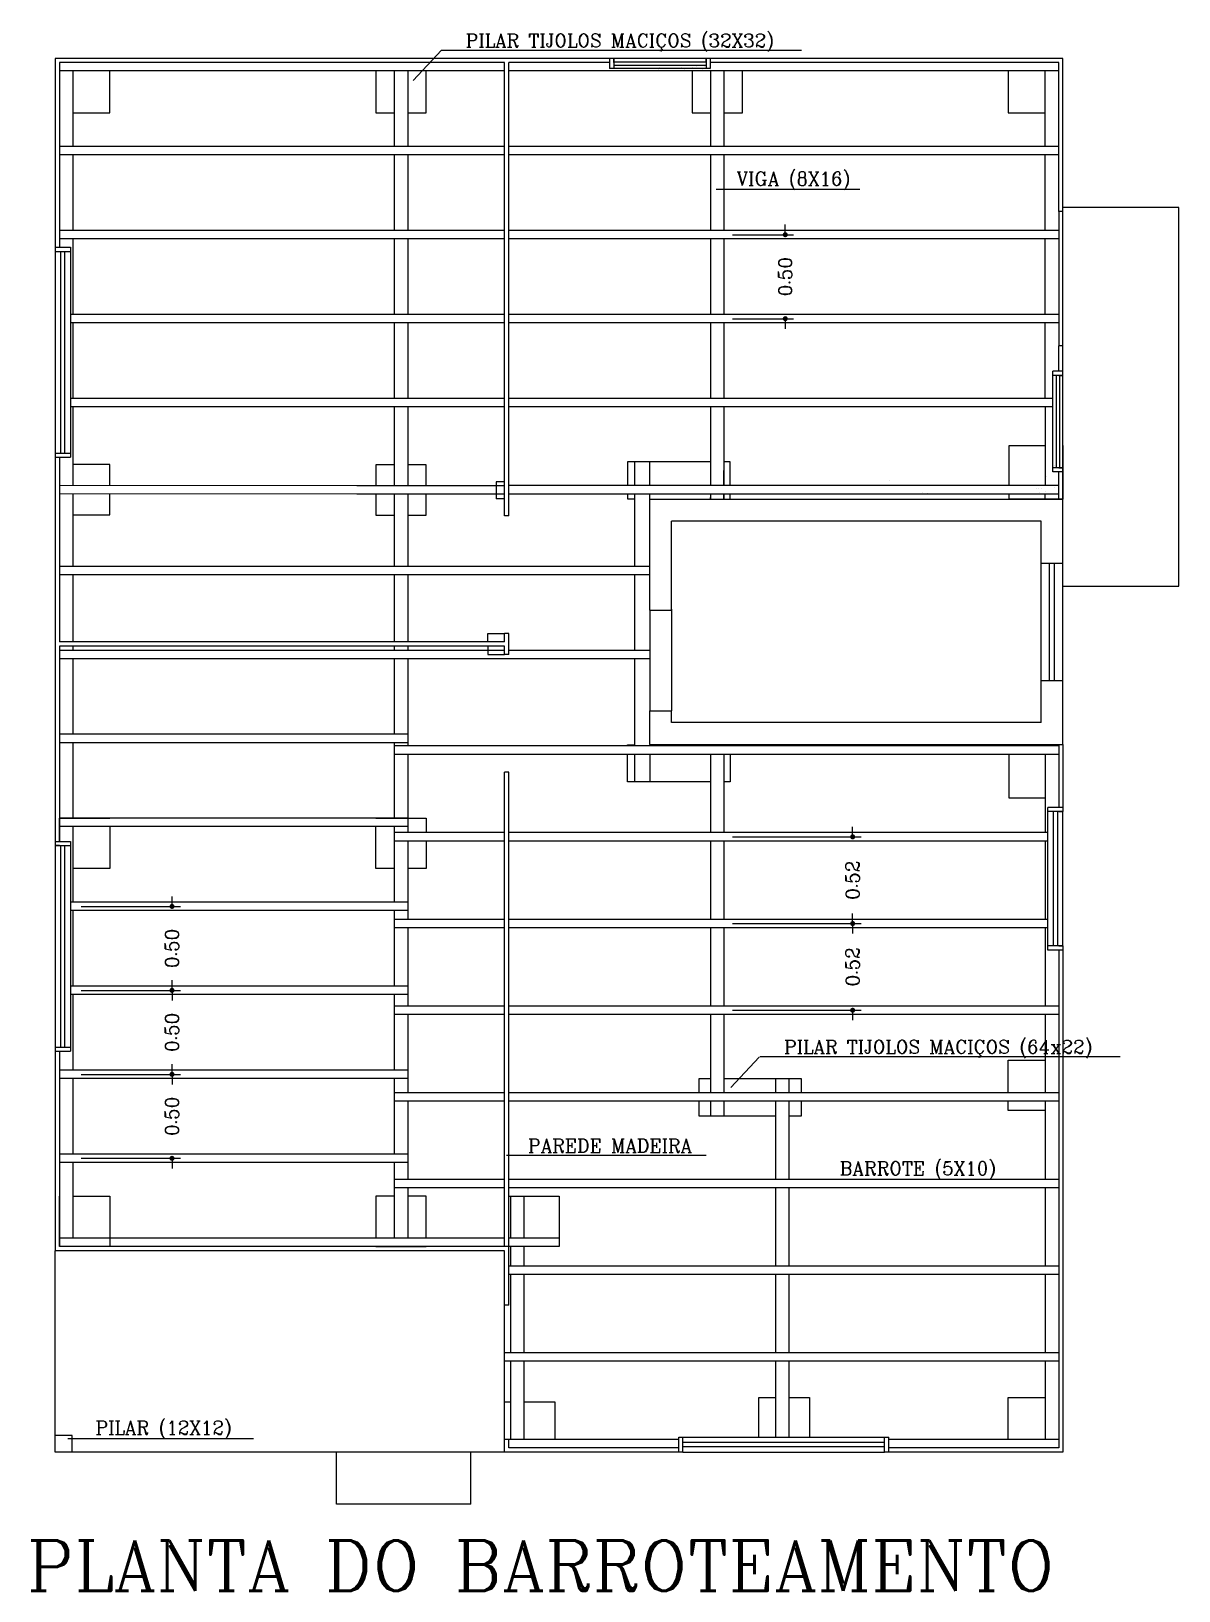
# Model space of a CAD drawing. Extents: x -7 to 295, y -11 to 39.
# Drawn here: x 146.72 to 153.55, y 2.53 to 11.82 of the extents above; entities that cross this region are included whole.
import ezdxf
from ezdxf.enums import TextEntityAlignment as Align

# ---------------------------------------------------------------- set-up
doc = ezdxf.new("R2010")
doc.units = 0
doc.header["$LTSCALE"] = 20
doc.layers.get('0').update_dxf_attribs({"linetype": 'CONTINUOUS'})
doc.layers.get('DEFPOINTS').update_dxf_attribs({"linetype": 'CONTINUOUS'})
for name, color, linetype in [('CONCRETO', 5, 'CONTINUOUS'), ('DIM', 244, 'CONTINUOUS'), ('EQUIPAMENTOS', 1, 'CONTINUOUS'), ('JANELA', 5, 'CONTINUOUS'), ('MADEIRAME', 244, 'CONTINUOUS'), ('PAREDALV', 7, 'CONTINUOUS'), ('PAREDE', 250, 'CONTINUOUS'), ('PEN33', 7, 'CONTINUOUS'), ('PILJOLO', 1, 'CONTINUOUS'), ('PISO', 30, 'CONTINUOUS'), ('TEXTO', 244, 'CONTINUOUS'), ('VISTAL', 30, 'CONTINUOUS'), ('VISTAP', 244, 'CONTINUOUS')]:
    doc.layers.add(name, color=color, linetype=linetype)
doc.styles.add('ROMANC', font='romanc.shx', dxfattribs={"height": 0.08})
doc.dimstyles.get("Standard").update_dxf_attribs({"dimtxt": 0.08, "dimasz": 0.03, "dimexe": 0.05, "dimexo": 0.05, "dimgap": 0.09, "dimtad": 0, "dimzin": 0, "dimtxsty": 'STANDARD', "dimblk1": 'DOT', "dimblk2": 'DOT', "dimsah": 1, "dimcen": 0.09, "dimclrd": 30, "dimclre": 30, "dimclrt": 244, "dimazin": 3, "dimtfac": 1, "dimtdec": 4, "dimtofl": 0, "dimtmove": 0, "dimatfit": 3, "dimtolj": 1, "dimtzin": 0})

# ---------------------------------------------------------------- blocks, each defined once
blk = doc.blocks.new('_DOT')
at = {"color": 0, "linetype": 'BYBLOCK'}
blk.add_line((-0.5, 0), (-1, 0), dxfattribs=at)
at = {"color": 0, "linetype": 'BYBLOCK', "const_width": 0.5}
blk.add_lwpolyline([(-0.25, 0, 1), (0.25, 0, 1)], format="xyb", close=True, dxfattribs=at)
blk = doc.blocks.new('*D265')
at = {"color": 30, "linetype": 'BYBLOCK'}
for p, q in [((136.9477, 6.2857), (136.9477, 6.3157)), ((136.4075, 6.2557), (136.9977, 6.2557)), ((136.4075, 5.7557), (136.9977, 5.7557)), ((136.9477, 5.7257), (136.9477, 5.6957))]:
    blk.add_line(p, q, dxfattribs=at)
at = {"layer": 'DEFPOINTS', "color": 0, "linetype": 'BYBLOCK'}
for p in [(136.3575, 6.2557), (136.3575, 5.7557), (136.9477, 5.7557)]:
    blk.add_point(p, dxfattribs=at)
at = {"color": 30, "linetype": 'BYBLOCK', "xscale": 0.03, "yscale": 0.03, "zscale": 0.03}
for p, rotation in [((136.9477, 6.2557), 270), ((136.9477, 5.7557), 90)]:
    blk.add_blockref('_DOT', p, dxfattribs=dict(at, rotation=rotation))
at = {"color": 244, "linetype": 'BYBLOCK', "insert": (136.9477, 6.0057), "char_height": 0.08, "attachment_point": 5, "rotation": 90, "style": 'ROMANC'}
blk.add_mtext('\\A1;0.50', dxfattribs=at)
blk = doc.blocks.new('*D266')
at = {"color": 30, "linetype": 'BYBLOCK'}
for p, q in [((136.9477, 5.7857), (136.9477, 5.8157)), ((136.4075, 5.7557), (136.9977, 5.7557)), ((136.4075, 5.2557), (136.9977, 5.2557)), ((136.9477, 5.2257), (136.9477, 5.1957))]:
    blk.add_line(p, q, dxfattribs=at)
at = {"layer": 'DEFPOINTS', "color": 0, "linetype": 'BYBLOCK'}
for p in [(136.3575, 5.7557), (136.3575, 5.2557), (136.9477, 5.2557)]:
    blk.add_point(p, dxfattribs=at)
at = {"color": 30, "linetype": 'BYBLOCK', "xscale": 0.03, "yscale": 0.03, "zscale": 0.03}
for p, rotation in [((136.9477, 5.7557), 270), ((136.9477, 5.2557), 90)]:
    blk.add_blockref('_DOT', p, dxfattribs=dict(at, rotation=rotation))
at = {"color": 244, "linetype": 'BYBLOCK', "insert": (136.9477, 5.5057), "char_height": 0.08, "attachment_point": 5, "rotation": 90, "style": 'ROMANC'}
blk.add_mtext('\\A1;0.50', dxfattribs=at)
blk = doc.blocks.new('*D267')
at = {"color": 30, "linetype": 'BYBLOCK'}
for p, q in [((136.9477, 6.7857), (136.9477, 6.8157)), ((136.4075, 6.7557), (136.9977, 6.7557)), ((136.4075, 6.2557), (136.9977, 6.2557)), ((136.9477, 6.2257), (136.9477, 6.1957))]:
    blk.add_line(p, q, dxfattribs=at)
at = {"layer": 'DEFPOINTS', "color": 0, "linetype": 'BYBLOCK'}
for p in [(136.3575, 6.7557), (136.3575, 6.2557), (136.9477, 6.2557)]:
    blk.add_point(p, dxfattribs=at)
at = {"color": 30, "linetype": 'BYBLOCK', "xscale": 0.03, "yscale": 0.03, "zscale": 0.03}
for p, rotation in [((136.9477, 6.7557), 270), ((136.9477, 6.2557), 90)]:
    blk.add_blockref('_DOT', p, dxfattribs=dict(at, rotation=rotation))
at = {"color": 244, "linetype": 'BYBLOCK', "insert": (136.9477, 6.5057), "char_height": 0.08, "attachment_point": 5, "rotation": 90, "style": 'ROMANC'}
blk.add_mtext('\\A1;0.50', dxfattribs=at)
blk = doc.blocks.new('*D268')
at = {"color": 30, "linetype": 'BYBLOCK'}
for p, q in [((140.2842, 7.17), (141.0506, 7.17)), ((141.0006, 7.2), (141.0006, 7.23)), ((140.2842, 6.6538), (141.0506, 6.6538)), ((141.0006, 6.6238), (141.0006, 6.5938))]:
    blk.add_line(p, q, dxfattribs=at)
at = {"layer": 'DEFPOINTS', "color": 0, "linetype": 'BYBLOCK'}
for p in [(140.2342, 7.17), (140.2342, 6.6538), (141.0006, 6.6538)]:
    blk.add_point(p, dxfattribs=at)
at = {"color": 30, "linetype": 'BYBLOCK', "xscale": 0.03, "yscale": 0.03, "zscale": 0.03}
for p, rotation in [((141.0006, 7.17), 270), ((141.0006, 6.6538), 90)]:
    blk.add_blockref('_DOT', p, dxfattribs=dict(at, rotation=rotation))
at = {"color": 244, "linetype": 'BYBLOCK', "insert": (141.0006, 6.9119), "char_height": 0.08, "attachment_point": 5, "rotation": 90, "style": 'ROMANC'}
blk.add_mtext('\\A1;0.52', dxfattribs=at)
blk = doc.blocks.new('*D269')
at = {"color": 30, "linetype": 'BYBLOCK'}
for p, q in [((141.0006, 6.6838), (141.0006, 6.7138)), ((140.2842, 6.6538), (141.0506, 6.6538)), ((140.2842, 6.1376), (141.0506, 6.1376)), ((141.0006, 6.1076), (141.0006, 6.0776))]:
    blk.add_line(p, q, dxfattribs=at)
at = {"layer": 'DEFPOINTS', "color": 0, "linetype": 'BYBLOCK'}
for p in [(140.2342, 6.6538), (140.2342, 6.1376), (141.0006, 6.1376)]:
    blk.add_point(p, dxfattribs=at)
at = {"color": 30, "linetype": 'BYBLOCK', "xscale": 0.03, "yscale": 0.03, "zscale": 0.03}
for p, rotation in [((141.0006, 6.6538), 270), ((141.0006, 6.1376), 90)]:
    blk.add_blockref('_DOT', p, dxfattribs=dict(at, rotation=rotation))
at = {"color": 244, "linetype": 'BYBLOCK', "insert": (141.0006, 6.3957), "char_height": 0.08, "attachment_point": 5, "rotation": 90, "style": 'ROMANC'}
blk.add_mtext('\\A1;0.52', dxfattribs=at)
blk = doc.blocks.new('*D270')
at = {"color": 30, "linetype": 'BYBLOCK'}
for p, q in [((140.5992, 10.7857), (140.5992, 10.8157)), ((140.2842, 10.7557), (140.6492, 10.7557)), ((140.2842, 10.2557), (140.6492, 10.2557)), ((140.5992, 10.2257), (140.5992, 10.1957))]:
    blk.add_line(p, q, dxfattribs=at)
at = {"layer": 'DEFPOINTS', "color": 0, "linetype": 'BYBLOCK'}
for p in [(140.2342, 10.7557), (140.2342, 10.2557), (140.5992, 10.2557)]:
    blk.add_point(p, dxfattribs=at)
at = {"color": 30, "linetype": 'BYBLOCK', "xscale": 0.03, "yscale": 0.03, "zscale": 0.03}
for p, rotation in [((140.5992, 10.7557), 270), ((140.5992, 10.2557), 90)]:
    blk.add_blockref('_DOT', p, dxfattribs=dict(at, rotation=rotation))
at = {"color": 244, "linetype": 'BYBLOCK', "insert": (140.5992, 10.5057), "char_height": 0.08, "attachment_point": 5, "rotation": 90, "style": 'ROMANC'}
blk.add_mtext('\\A1;0.50', dxfattribs=at)

msp = doc.modelspace()

# ---------------------------------------------------------------- linework, layer by layer
at = {"layer": 'CONCRETO', "color": 1, "linetype": 'CONTINUOUS'}
for p, q in [((152.5418, 9.1088), (152.5418, 9.3482)), ((152.5418, 9.3482), (152.7568, 9.3482)), ((152.8618, 9.3482), (152.8618, 9.0282)), ((150.4018, 9.1088), (150.4018, 9.2508)), ((150.4018, 9.0282), (150.4018, 9.0588)), ((150.4018, 9.0282), (150.4018, 9.0378)), ((152.5418, 9.0282), (152.5418, 9.0588)), ((152.8618, 9.0282), (152.5418, 9.0282)), ((150.4018, 7.5682), (150.4018, 7.5587)), ((152.5418, 7.5587), (152.5418, 7.5682)), ((152.5418, 7.5682), (152.8618, 7.5682)), ((152.8618, 7.5682), (152.8618, 7.2482)), ((150.4018, 7.5087), (150.4018, 7.3457)), ((152.5418, 7.2482), (152.5418, 7.5087)), ((152.7568, 7.2482), (152.5418, 7.2482))]:
    msp.add_line(p, q, dxfattribs=at)
for points in [[(150.7635, 9.2508), (150.2698, 9.2508), (150.2698, 9.1088)], [(150.8798, 9.2508), (150.8435, 9.2508)], [(150.8798, 9.1088), (150.8798, 9.2508)], [(150.2698, 9.0588), (150.2698, 9.0378)], [(150.2698, 9.0378), (150.2698, 9.0308), (150.3118, 9.0308)], [(150.8798, 9.0282), (150.8798, 9.0588)], [(150.8798, 9.0282), (150.8798, 9.0378)], [(150.2698, 7.5587), (150.2698, 7.5657), (150.3118, 7.5657)], [(150.8798, 7.5682), (150.8798, 7.5587)], [(150.7635, 7.3457), (150.2698, 7.3457), (150.2698, 7.5087)], [(150.8798, 7.5087), (150.8798, 7.3457)], [(150.8798, 7.3457), (150.8435, 7.3457)]]:
    msp.add_lwpolyline(points, dxfattribs=at)
at = {"layer": 'DIM', "color": 1, "linetype": 'CONTINUOUS'}
for points in [[(150.7635, 5.5763), (150.6942, 5.5763), (150.6942, 5.4939)], [(151.3045, 5.4939), (151.3045, 5.5763), (150.8435, 5.5763)], [(150.6942, 5.4439), (150.6942, 5.3563)], [(151.2305, 5.3563), (151.3045, 5.3563), (151.3045, 5.4439)], [(150.6942, 5.3563), (151.1505, 5.3563)]]:
    msp.add_lwpolyline(points, dxfattribs=at)
at = {"layer": 'EQUIPAMENTOS', "linetype": 'CONTINUOUS'}
msp.add_line((152.8368, 10.7407), (152.8368, 9.9407), dxfattribs=at)
at = {"layer": 'JANELA', "color": 1}
for p, q in [((150.1868, 11.6332), (150.7368, 11.6332)), ((150.1868, 11.6132), (150.7368, 11.6132)), ((146.8943, 9.3032), (146.8943, 10.5032)), ((146.9193, 9.3032), (146.9193, 10.5032)), ((152.8218, 9.7657), (152.8218, 9.2157)), ((152.8418, 9.7657), (152.8418, 9.2157)), ((152.7818, 7.9482), (152.7818, 8.6482)), ((152.8118, 7.9482), (152.8118, 8.6482)), ((152.8043, 7.1682), (152.8043, 6.3682)), ((152.8293, 7.1682), (152.8293, 6.3682)), ((146.8943, 5.7657), (146.8943, 6.9657)), ((146.9193, 5.7657), (146.9193, 6.9657)), ((151.7993, 3.4107), (150.5993, 3.4107)), ((151.7993, 3.3857), (150.5993, 3.3857))]:
    msp.add_line(p, q, dxfattribs=at)
at = {"layer": 'JANELA', "color": 244}
for p, q in [((152.7318, 7.9482), (152.7318, 8.6482)), ((152.8618, 7.9482), (152.8618, 8.6482))]:
    msp.add_line(p, q, dxfattribs=at)
at = {"layer": 'MADEIRAME', "color": 30, "linetype": 'CONTINUOUS'}
for p, q in [((149.1615, 11.7021), (151.306, 11.7021)), ((150.7968, 10.8749), (151.6525, 10.8749)), ((151.0577, 5.7094), (153.2023, 5.7094)), ((149.5486, 5.1217), (150.7379, 5.1217)), ((146.9375, 3.434), (148.0421, 3.434))]:
    msp.add_line(p, q, dxfattribs=at)
at = {"layer": 'PAREDALV'}
for p, q in [((150.4018, 9.0282), (152.8618, 9.0282)), ((150.4018, 8.3682), (150.4018, 9.0282)), ((152.8618, 8.6482), (152.8618, 9.0282)), ((150.5318, 8.3682), (150.5318, 8.8982)), ((152.7318, 8.6482), (152.7318, 8.8982)), ((152.7318, 8.6482), (152.8618, 8.6482)), ((150.4018, 8.3682), (150.5318, 8.3682)), ((152.7318, 7.6982), (152.7318, 7.9482)), ((152.7318, 7.9482), (152.8618, 7.9482)), ((152.8618, 7.5682), (152.8618, 7.9482)), ((150.4018, 7.5682), (150.4018, 7.7682)), ((150.4018, 7.7682), (150.5318, 7.7682)), ((150.5318, 7.6982), (150.5318, 7.7682)), ((150.4018, 7.5682), (152.8618, 7.5682))]:
    msp.add_line(p, q, dxfattribs=at)
at = {"layer": 'PAREDE'}
for p, q in [((146.8618, 11.6532), (146.8618, 10.5032)), ((150.1868, 11.6532), (146.8618, 11.6532)), ((146.8868, 11.6282), (146.8868, 10.5282)), ((150.1618, 11.6282), (149.5618, 11.6282)), ((152.8618, 11.6532), (150.7368, 11.6532)), ((152.8368, 11.6282), (150.7618, 11.6282)), ((152.8368, 10.7407), (152.8368, 11.6282)), ((152.8618, 10.7407), (152.8618, 11.6532)), ((150.1868, 11.5932), (150.1618, 11.5932)), ((150.7618, 11.5932), (150.7368, 11.5932)), ((152.8618, 10.7407), (152.8368, 10.7407)), ((146.9518, 10.5282), (146.9518, 10.5032)), ((152.8368, 9.7907), (152.8368, 9.9407)), ((152.8618, 9.9407), (152.8368, 9.9407)), ((152.8618, 9.7657), (152.8618, 9.9407)), ((152.8018, 9.7657), (152.8018, 9.7907)), ((152.8618, 9.7907), (152.8368, 9.7907)), ((146.8618, 9.3032), (146.8618, 6.9907)), ((146.9518, 9.3032), (146.9518, 9.2782)), ((146.8868, 9.2782), (146.8868, 8.1782)), ((152.8018, 9.1907), (152.8018, 9.2157)), ((152.8618, 9.0282), (152.8618, 9.2157)), ((149.4868, 9.1307), (149.4868, 9.0307)), ((152.8368, 9.0282), (152.8368, 9.1907)), ((152.8618, 9.1907), (152.8368, 9.1907)), ((149.5368, 8.1782), (146.8868, 8.1782)), ((149.4368, 8.2282), (149.5368, 8.2282)), ((146.8868, 8.1532), (146.8868, 6.9907)), ((149.5368, 8.1532), (146.8868, 8.1532)), ((149.4368, 8.1032), (149.5368, 8.1032)), ((152.8368, 7.5682), (152.8368, 7.1932)), ((152.8618, 7.5682), (152.8618, 7.1682)), ((152.7718, 7.1682), (152.7718, 7.1932)), ((146.8618, 6.9907), (146.8618, 4.5532)), ((146.8868, 6.9657), (146.8618, 6.9657)), ((146.9518, 6.9907), (146.9518, 6.9657)), ((152.7718, 6.3432), (152.7718, 6.3682)), ((152.8368, 6.3432), (152.8368, 3.3782)), ((152.8618, 6.3682), (152.8618, 3.3532)), ((146.9518, 5.7657), (146.9518, 5.7407)), ((146.8868, 5.7407), (146.8868, 4.5782)), ((149.5368, 4.5532), (146.8618, 4.5532)), ((146.9868, 4.5782), (146.8868, 4.5782)), ((149.5368, 4.5782), (148.2368, 4.5782)), ((149.5618, 4.2282), (149.5368, 4.2282)), ((150.5743, 3.4432), (150.5993, 3.4432)), ((151.7993, 3.4432), (151.8243, 3.4432)), ((149.5618, 3.4282), (149.5368, 3.4282)), ((150.5993, 3.3532), (149.5368, 3.3532)), ((150.5743, 3.3782), (149.5618, 3.3782)), ((152.8618, 3.3532), (151.7993, 3.3532)), ((152.8368, 3.3782), (151.8243, 3.3782))]:
    msp.add_line(p, q, dxfattribs=at)
at = {"layer": 'PAREDE', "color": 244}
for p, q in [((149.5368, 11.6282), (146.8868, 11.6282)), ((149.5368, 11.5782), (146.8868, 11.5782)), ((152.8368, 11.5782), (149.5618, 11.5782)), ((149.5368, 11.1282), (146.8868, 11.1282)), ((149.5368, 11.0782), (146.8868, 11.0782)), ((152.8368, 11.1282), (149.5618, 11.1282)), ((152.8368, 11.0782), (149.5618, 11.0782)), ((149.5368, 10.6282), (146.8868, 10.6282)), ((150.459, 10.6282), (149.5618, 10.6282)), ((152.8368, 10.6282), (150.459, 10.6282)), ((149.5368, 10.5782), (146.8868, 10.5782)), ((150.459, 10.5782), (149.5618, 10.5782)), ((152.8368, 10.5782), (150.459, 10.5782)), ((148.4896, 10.1282), (146.9518, 10.1282)), ((149.5368, 10.1282), (148.4896, 10.1282)), ((150.609, 10.1282), (149.5618, 10.1282)), ((152.8368, 10.1282), (150.609, 10.1282)), ((148.4896, 10.0782), (146.9518, 10.0782)), ((149.5368, 10.0782), (148.4896, 10.0782)), ((150.609, 10.0782), (149.5618, 10.0782)), ((152.8368, 10.0782), (150.609, 10.0782)), ((148.4896, 9.6282), (146.9518, 9.6282)), ((148.4896, 9.5782), (146.9518, 9.5782)), ((149.5368, 9.6282), (148.4896, 9.6282)), ((149.5368, 9.5782), (148.4896, 9.5782)), ((152.8018, 9.6282), (149.5618, 9.6282)), ((152.8018, 9.5782), (149.5618, 9.5782)), ((148.6565, 9.1076), (146.8868, 9.1106)), ((149.5368, 9.1076), (148.6565, 9.1076)), ((152.8368, 9.1088), (149.5618, 9.1088)), ((148.6565, 9.0576), (146.8868, 9.0606)), ((149.5368, 9.0576), (148.6565, 9.0576)), ((152.8368, 9.0588), (149.5618, 9.0588)), ((148.4896, 8.6282), (146.8868, 8.6282)), ((148.4896, 8.5782), (146.8868, 8.5782)), ((150.4018, 8.6282), (148.4896, 8.6282)), ((150.4018, 8.5782), (148.4896, 8.5782)), ((149.5368, 8.1282), (146.8868, 8.1282)), ((150.4018, 8.1282), (149.5618, 8.1282)), ((150.4018, 8.0782), (146.8868, 8.0782)), ((148.9602, 7.6282), (146.8868, 7.6282)), ((148.9602, 7.5782), (146.8868, 7.5782)), ((152.8368, 7.5587), (148.8802, 7.5587)), ((152.8368, 7.5087), (148.8802, 7.5087)), ((148.9602, 7.1282), (146.8868, 7.1282)), ((148.9602, 7.0782), (146.8868, 7.0782)), ((149.5368, 7.0425), (148.8802, 7.0425)), ((149.5368, 6.9925), (148.8802, 6.9925)), ((152.7718, 7.0425), (149.5618, 7.0425)), ((152.7718, 6.9925), (149.5618, 6.9925)), ((148.9602, 6.6282), (146.9518, 6.6282)), ((148.9602, 6.5782), (146.9518, 6.5782)), ((149.5368, 6.5263), (148.8802, 6.5263)), ((152.7718, 6.5263), (149.5618, 6.5263)), ((149.5368, 6.4763), (148.8802, 6.4763)), ((152.7718, 6.4763), (149.5618, 6.4763)), ((148.9602, 6.1282), (146.9518, 6.1282)), ((148.9602, 6.0782), (146.9518, 6.0782)), ((149.5368, 6.0101), (148.8802, 6.0101)), ((149.5368, 5.9601), (148.8802, 5.9601)), ((152.8368, 6.0101), (149.5618, 6.0101)), ((152.8368, 5.9601), (149.5618, 5.9601)), ((148.9602, 5.6282), (146.8868, 5.6282)), ((148.9602, 5.5782), (146.8868, 5.5782)), ((149.5368, 5.4939), (148.8802, 5.4939)), ((152.8368, 5.4939), (149.5618, 5.4939)), ((149.5368, 5.4439), (148.8802, 5.4439)), ((152.8368, 5.4439), (149.5618, 5.4439)), ((148.9602, 5.1282), (146.8868, 5.1282)), ((148.9602, 5.0782), (146.8868, 5.0782)), ((149.5368, 4.9777), (148.8802, 4.9777)), ((149.5368, 4.9277), (148.8802, 4.9277)), ((152.8368, 4.9777), (149.5618, 4.9777)), ((152.8368, 4.9277), (149.5618, 4.9277)), ((149.5368, 4.6282), (146.8868, 4.6282)), ((149.7822, 4.5782), (146.8868, 4.5782)), ((149.8618, 4.6282), (149.5585, 4.6282)), ((152.8368, 4.4615), (149.5618, 4.4615)), ((152.8368, 4.4115), (149.5618, 4.4115)), ((152.8368, 3.9453), (149.5368, 3.9453)), ((152.8368, 3.8953), (149.5368, 3.8953)), ((150.5743, 3.4291), (149.5618, 3.4291)), ((150.5743, 3.3791), (149.5618, 3.3791)), ((152.8368, 3.4291), (151.8243, 3.4291)), ((152.8368, 3.3791), (151.8243, 3.3791))]:
    msp.add_line(p, q, dxfattribs=at)
at = {"layer": 'PAREDE', "color": 250}
for p, q in [((149.5368, 8.9282), (149.5368, 11.6282)), ((149.5618, 8.9282), (149.5618, 11.6282)), ((150.1618, 11.6532), (150.1618, 11.5932)), ((150.1868, 11.6532), (150.1868, 11.5932)), ((150.1868, 11.6532), (150.1868, 11.6282)), ((150.1868, 11.6282), (150.1868, 11.6532)), ((150.7368, 11.6532), (150.7368, 11.5932)), ((150.7368, 11.6282), (150.7368, 11.6532)), ((150.7368, 11.6532), (150.7368, 11.6282)), ((150.7618, 11.6532), (150.7618, 11.5932)), ((146.8618, 10.5282), (146.9518, 10.5282)), ((146.8618, 10.5032), (146.9518, 10.5032)), ((152.8368, 9.7907), (152.8018, 9.7907)), ((152.8618, 9.7657), (152.8018, 9.7657)), ((152.8618, 9.7657), (152.8368, 9.7657)), ((152.8368, 9.7657), (152.8618, 9.7657)), ((146.8618, 9.3032), (146.9518, 9.3032)), ((146.8618, 9.2782), (146.9518, 9.2782)), ((152.8618, 9.2157), (152.8018, 9.2157)), ((152.8368, 9.2157), (152.8618, 9.2157)), ((152.8618, 9.2157), (152.8368, 9.2157)), ((149.5368, 9.1307), (149.4868, 9.1307)), ((152.8368, 9.1907), (152.8018, 9.1907)), ((149.5618, 8.9282), (149.5368, 8.9282)), ((149.4368, 8.1782), (149.4368, 8.2282)), ((149.5618, 8.2282), (149.5368, 8.2282)), ((149.5368, 8.1782), (149.5368, 8.2282)), ((149.5618, 8.1032), (149.5618, 8.2282)), ((149.4368, 8.1532), (149.4368, 8.1032)), ((149.5368, 8.1032), (149.5368, 8.1532)), ((149.5618, 8.1032), (149.5368, 8.1032)), ((149.5368, 4.5782), (149.5368, 7.4032)), ((149.5618, 7.4032), (149.5368, 7.4032)), ((149.5618, 4.2282), (149.5618, 7.4032)), ((152.8618, 7.1932), (152.7718, 7.1932)), ((152.8618, 7.1682), (152.7718, 7.1682)), ((152.8368, 7.1682), (152.8618, 7.1682)), ((152.8618, 7.1682), (152.8368, 7.1682)), ((146.8618, 6.9907), (146.9518, 6.9907)), ((146.8618, 6.9657), (146.9518, 6.9657)), ((152.8618, 6.3682), (152.7718, 6.3682)), ((152.8618, 6.3432), (152.7718, 6.3432)), ((152.8368, 6.3682), (152.8618, 6.3682)), ((152.8618, 6.3682), (152.8368, 6.3682)), ((146.8618, 5.7657), (146.9518, 5.7657)), ((146.8618, 5.7407), (146.9518, 5.7407)), ((149.5368, 4.2282), (149.5368, 4.5532)), ((146.9618, 3.4532), (146.8618, 3.4532)), ((146.8618, 3.3532), (146.8618, 3.4532)), ((146.9618, 3.3532), (146.9618, 3.4532)), ((150.5743, 3.3532), (150.5743, 3.4432)), ((150.5993, 3.3532), (150.5993, 3.4432)), ((151.7993, 3.3532), (151.7993, 3.4432)), ((151.8243, 3.3532), (151.8243, 3.4432)), ((146.9618, 3.3532), (146.8618, 3.3532)), ((149.5368, 3.3532), (149.5368, 3.4282)), ((149.5618, 3.3782), (149.5618, 3.4282)), ((150.5993, 3.3532), (150.5993, 3.3782)), ((151.7993, 3.3532), (151.7993, 3.3782))]:
    msp.add_line(p, q, dxfattribs=at)
at = {"layer": 'PAREDE', "color": 1}
for p, q in [((146.9668, 11.5782), (146.9668, 11.1282)), ((152.7568, 11.1282), (152.7568, 11.5782)), ((146.9668, 11.0782), (146.9668, 10.6282)), ((152.7568, 10.6282), (152.7568, 11.0782)), ((146.9668, 10.5782), (146.9668, 10.1282)), ((152.7568, 10.1282), (152.7568, 10.5782)), ((146.9668, 10.0782), (146.9668, 9.6282)), ((152.7568, 9.6282), (152.7568, 10.0782)), ((146.9668, 9.5782), (146.9668, 9.1106)), ((146.9668, 9.0606), (146.9668, 8.6282)), ((152.7568, 9.0282), (152.7568, 9.0588)), ((146.9668, 8.5782), (146.9668, 8.1782)), ((146.9668, 8.1532), (146.9668, 8.1282)), ((146.9668, 8.0782), (146.9668, 7.6282)), ((146.9668, 7.5782), (146.9668, 7.1282)), ((152.7568, 7.5682), (152.7568, 7.5587)), ((152.7568, 7.5087), (152.7568, 7.0425)), ((146.9668, 7.0782), (146.9668, 6.6282)), ((152.7568, 6.9925), (152.7568, 6.5263)), ((146.9668, 6.5782), (146.9668, 6.1282)), ((152.7568, 6.4763), (152.7568, 6.0101)), ((146.9668, 6.0782), (146.9668, 5.6282)), ((152.7568, 5.9601), (152.7568, 5.4939)), ((146.9668, 5.5782), (146.9668, 5.1282)), ((152.7568, 5.4439), (152.7568, 4.9777)), ((146.9668, 5.0782), (146.9668, 4.6282)), ((152.7568, 4.9277), (152.7568, 4.4615)), ((152.7568, 4.4115), (152.7568, 3.9453)), ((152.7568, 3.8953), (152.7568, 3.4291)), ((152.7568, 3.3791), (152.7568, 3.3782))]:
    msp.add_line(p, q, dxfattribs=at)
at = {"layer": 'PAREDE', "color": 250, "linetype": 'CONTINUOUS'}
msp.add_line((149.5368, 9.0307), (149.4868, 9.0307), dxfattribs=at)
at = {"layer": 'PEN33', "color": 31}
for points in [[(150.451, 11.5892), (150.451, 11.5892)], [(150.461, 11.5992), (150.461, 11.5992)], [(150.5103, 11.5942), (150.5103, 11.5942)], [(150.5853, 11.5917), (150.5853, 11.5917)], [(150.5873, 11.5904), (150.5873, 11.5904)], [(150.5898, 11.5992), (150.5898, 11.5992)], [(150.606, 11.5892), (150.606, 11.5892)], [(150.656, 11.5992), (150.656, 11.5992)], [(150.6823, 11.6029), (150.6823, 11.6029)], [(150.7128, 11.5892), (150.7128, 11.5892)], [(150.7223, 11.6079), (150.7223, 11.6079)], [(150.7248, 11.6042), (150.7248, 11.6042)], [(150.7623, 11.5892), (150.7623, 11.5892)], [(152.8128, 9.2278), (152.8128, 9.2278)], [(151.8274, 9.139), (151.8274, 9.139)], [(152.7628, 9.164), (152.7628, 9.164)], [(152.7978, 9.1903), (152.7978, 9.1903)], [(152.0274, 9.0665), (152.0274, 9.0665)], [(152.0562, 9.064), (152.0562, 9.064)], [(152.7065, 9.0903), (152.7065, 9.0903)], [(152.7178, 9.094), (152.7178, 9.094)], [(152.7215, 9.0703), (152.7215, 9.0703)], [(152.7353, 9.0915), (152.7353, 9.0915)], [(152.7599, 9.0753), (152.7599, 9.0753)], [(152.789, 9.0628), (152.789, 9.0628)], [(152.814, 9.0978), (152.814, 9.0978)]]:
    msp.add_lwpolyline(points, dxfattribs=at)
at = {"layer": 'PILJOLO'}
for p, q in [((148.8802, 11.5782), (148.8802, 11.1282)), ((148.9602, 11.5782), (148.9602, 11.1282)), ((150.7635, 11.5782), (150.7635, 11.1282)), ((150.8435, 11.5782), (150.8435, 11.1282)), ((148.8802, 11.0782), (148.8802, 10.6282)), ((148.9602, 11.0782), (148.9602, 10.6282)), ((150.7635, 11.0782), (150.7635, 10.6282)), ((150.8435, 11.0782), (150.8435, 10.6282)), ((148.8802, 10.5782), (148.8802, 10.1282)), ((148.9602, 10.5782), (148.9602, 10.1282)), ((150.7635, 10.5782), (150.7635, 10.1282)), ((150.8435, 10.5782), (150.8435, 10.1282)), ((148.8802, 10.0782), (148.8802, 9.6282)), ((148.9602, 10.0782), (148.9602, 9.6282)), ((150.7635, 10.0782), (150.7635, 9.6282)), ((150.8435, 10.0782), (150.8435, 9.6282)), ((148.8802, 9.5782), (148.8802, 9.1076)), ((148.9602, 9.5782), (148.9602, 9.1076)), ((150.7635, 9.5782), (150.7635, 9.1088)), ((150.8435, 9.5782), (150.8435, 9.1088)), ((150.8435, 9.1088), (150.8435, 9.1982)), ((148.8802, 9.0576), (148.8802, 8.6282)), ((148.9602, 9.0576), (148.9602, 8.6282)), ((150.7635, 9.0588), (150.7635, 9.0282)), ((150.7635, 9.0588), (150.7635, 9.0282)), ((150.7635, 9.0282), (150.7635, 9.0378)), ((150.8435, 9.0588), (150.8435, 9.0282)), ((150.8435, 9.0282), (150.8435, 9.0588)), ((150.8435, 9.0282), (150.8435, 9.0378)), ((148.8802, 8.5782), (148.8802, 8.1782)), ((148.9602, 8.5782), (148.9602, 8.1782)), ((148.8802, 8.1532), (148.8802, 8.1282)), ((148.9602, 8.1532), (148.9602, 8.1282)), ((148.8802, 8.0782), (148.8802, 7.6282)), ((148.9602, 8.0782), (148.9602, 7.5587)), ((148.8802, 7.5782), (148.8802, 7.1282)), ((150.7635, 7.5682), (150.7635, 7.5587)), ((150.8435, 7.5682), (150.8435, 7.5587)), ((148.9602, 7.5087), (148.9602, 7.0425)), ((150.7635, 7.5087), (150.7635, 7.0425)), ((150.8435, 7.5087), (150.8435, 7.3982)), ((150.8435, 7.5087), (150.8435, 7.0425)), ((148.8802, 7.0782), (148.8802, 6.6282)), ((148.9602, 6.9925), (148.9602, 6.5263)), ((150.7635, 6.9925), (150.7635, 6.5263)), ((150.8435, 6.9925), (150.8435, 6.5263)), ((148.8802, 6.5782), (148.8802, 6.1282)), ((148.9602, 6.4763), (148.9602, 6.0101)), ((150.7635, 6.4763), (150.7635, 6.0101)), ((150.8435, 6.4763), (150.8435, 6.0101)), ((148.8802, 6.0782), (148.8802, 5.6282)), ((148.9602, 5.9601), (148.9602, 5.4939)), ((150.7635, 5.9601), (150.7635, 5.4939)), ((150.8435, 5.9601), (150.8435, 5.4939)), ((148.8802, 5.5782), (148.8802, 5.1282)), ((151.1505, 5.5763), (151.1505, 5.4939)), ((151.2305, 5.5763), (151.2305, 5.4939)), ((148.9602, 5.4439), (148.9602, 4.9777)), ((150.7635, 5.4439), (150.7635, 5.3563)), ((150.8435, 5.4439), (150.8435, 5.3563)), ((151.1505, 5.4439), (151.1505, 4.9777)), ((151.2305, 5.4439), (151.2305, 4.9777)), ((148.8802, 5.0782), (148.8802, 4.6282)), ((148.9602, 4.9277), (148.9602, 4.6282)), ((151.1505, 4.9277), (151.1505, 4.4615)), ((151.2305, 4.9277), (151.2305, 4.4615)), ((149.572, 4.8782), (149.572, 4.6282)), ((149.652, 4.8782), (149.652, 4.6282)), ((149.572, 4.5782), (149.572, 4.4615)), ((149.652, 4.5782), (149.652, 4.4615)), ((149.572, 4.4115), (149.572, 3.9453)), ((149.652, 4.4115), (149.652, 3.9453)), ((151.1505, 4.4115), (151.1505, 3.9453)), ((151.2305, 4.4115), (151.2305, 3.9453)), ((149.572, 3.8953), (149.572, 3.4291)), ((149.652, 3.8953), (149.652, 3.4291)), ((151.1505, 3.8953), (151.1505, 3.4432)), ((151.2305, 3.8953), (151.2305, 3.4432))]:
    msp.add_line(p, q, dxfattribs=at)
for points in [[(147.1868, 11.6282), (146.8868, 11.6282)], [(146.8868, 11.6282), (146.8868, 11.3282)], [(149.0702, 11.6282), (148.7702, 11.6282)], [(152.8368, 11.3282), (152.8368, 11.6282), (152.5368, 11.6282)], [(146.9668, 11.3282), (147.1868, 11.3282), (147.1868, 11.5782)], [(148.7702, 11.5782), (148.7702, 11.3282), (148.8802, 11.3282)], [(148.9602, 11.3282), (149.0702, 11.3282), (149.0702, 11.5782)], [(150.6535, 11.5782), (150.6535, 11.3282), (150.7635, 11.3282)], [(150.8435, 11.3282), (150.9535, 11.3282), (150.9535, 11.5782)], [(152.5368, 11.5782), (152.5368, 11.3282), (152.7568, 11.3282)], [(146.8868, 9.2531), (146.8868, 8.9531)], [(147.1868, 9.1106), (147.1868, 9.2354), (146.9668, 9.2354)], [(148.7702, 9.2324), (148.7702, 9.1076)], [(148.8802, 9.2324), (148.7702, 9.2324)], [(149.0702, 9.1076), (149.0702, 9.2324), (148.9602, 9.2324)], [(146.9668, 8.9354), (147.1868, 8.9354), (147.1868, 9.0606)], [(148.7702, 9.0576), (148.7702, 8.9324), (148.8802, 8.9324)], [(148.9602, 8.9324), (149.0702, 8.9324), (149.0702, 9.0576)], [(146.8868, 6.9907), (146.8868, 7.1282), (147.1868, 7.1282)], [(147.1868, 7.0782), (147.1868, 6.8282), (146.9668, 6.8282)], [(148.7702, 7.1282), (149.0702, 7.1282), (149.0702, 7.0425)], [(148.7702, 6.8282), (148.7702, 7.0782)], [(149.0702, 6.9925), (149.0702, 6.8282), (148.9602, 6.8282)], [(148.8802, 6.8282), (148.7702, 6.8282)], [(152.5368, 5.4939), (152.5368, 5.6882), (152.7568, 5.6882)], [(152.8368, 5.6882), (152.8368, 5.3882)], [(152.5368, 5.3882), (152.5368, 5.4439)], [(152.7568, 5.3882), (152.5368, 5.3882)], [(146.8868, 4.5782), (146.8868, 4.8782)], [(146.9668, 4.8782), (147.1868, 4.8782), (147.1868, 4.5782), (146.8868, 4.5782)], [(148.7702, 4.8782), (148.7702, 4.6282)], [(148.8802, 4.8782), (148.7702, 4.8782)], [(149.0702, 4.6282), (149.0702, 4.8782), (148.9602, 4.8782)], [(149.5618, 4.8782), (149.8618, 4.8782), (149.8618, 4.5782), (149.5618, 4.5782)], [(148.7702, 4.5782), (149.0702, 4.5782)], [(149.5368, 3.6532), (149.572, 3.6532)], [(149.652, 3.6532), (149.8368, 3.6532), (149.8368, 3.4291)], [(151.0519, 3.4432), (151.0519, 3.6782), (151.1505, 3.6782)], [(151.2305, 3.6782), (151.3519, 3.6782), (151.3519, 3.4432)], [(152.8368, 3.6782), (152.8368, 3.3782), (152.5368, 3.3782)], [(152.5368, 3.4291), (152.5368, 3.6782), (152.7568, 3.6782)], [(152.5368, 3.3782), (152.5368, 3.3791)]]:
    msp.add_lwpolyline(points, dxfattribs=at)
at = {"layer": 'PISO', "color": 1}
msp.add_line((152.7568, 9.5782), (152.7568, 9.1088), dxfattribs=at)
for points in [[(150.3118, 9.2508), (150.3118, 9.1088)], [(150.3118, 9.0588), (150.3118, 8.6282)], [(150.3118, 8.5782), (150.3118, 8.1282)], [(150.3118, 8.0782), (150.3118, 7.5587)], [(150.3118, 7.5087), (150.3118, 7.3457)]]:
    msp.add_lwpolyline(points, dxfattribs=at)
at = {"layer": 'PISO', "color": 30}
for points in [[(150.4018, 8.3682), (150.4018, 7.7682)], [(150.5318, 8.3732), (150.5318, 7.7682)]]:
    msp.add_lwpolyline(points, dxfattribs=at)
at = {"layer": 'VISTAL', "color": 30}
for p, q in [((148.5368, 3.0432), (148.5368, 3.3532)), ((149.3368, 3.0432), (149.3368, 3.3532)), ((149.3368, 3.0432), (148.5368, 3.0432))]:
    msp.add_line(p, q, dxfattribs=at)
at = {"layer": 'VISTAP', "color": 30, "linetype": 'CONTINUOUS'}
for p, q in [((148.9923, 11.522), (149.1615, 11.7021)), ((153.5519, 10.7649), (152.8652, 10.7649)), ((153.5519, 8.5109), (153.5519, 10.7649)), ((152.8618, 8.5109), (153.5519, 8.5109)), ((150.8846, 5.5254), (151.0538, 5.7055))]:
    msp.add_line(p, q, dxfattribs=at)
at = {"layer": 'VISTAP'}
for p, q in [((150.7368, 11.6532), (150.1868, 11.6532)), ((150.7368, 11.5932), (150.1868, 11.5932)), ((152.8618, 9.9407), (152.8618, 10.7407)), ((146.8618, 10.5032), (146.8618, 9.3032)), ((146.9518, 10.5032), (146.9518, 9.3032)), ((152.8018, 9.2157), (152.8018, 9.7657)), ((152.8618, 9.2157), (152.8618, 9.7657)), ((152.7718, 6.3682), (152.7718, 7.1682)), ((152.8618, 6.3682), (152.8618, 7.1682)), ((146.8618, 6.9657), (146.8618, 5.7657)), ((146.9518, 6.9657), (146.9518, 5.7657)), ((150.5993, 3.4432), (151.7993, 3.4432)), ((150.5993, 3.3532), (151.7993, 3.3532))]:
    msp.add_line(p, q, dxfattribs=at)
at = {"layer": 'VISTAP', "color": 7, "linetype": 'CONTINUOUS'}
for p, q in [((152.7318, 8.8982), (150.5318, 8.8982)), ((152.7318, 7.6982), (150.5318, 7.6982))]:
    msp.add_line(p, q, dxfattribs=at)
at = {"layer": 'VISTAP', "color": 250}
msp.add_line((146.8618, 5.7657), (146.8868, 5.7657), dxfattribs=at)
at = {"layer": 'VISTAP', "color": 244}
for p, q in [((146.8618, 3.4532), (146.8618, 4.5532)), ((149.5368, 3.3532), (146.9618, 3.3532))]:
    msp.add_line(p, q, dxfattribs=at)
at = {"layer": 'VISTAP', "color": 1}
msp.add_line((149.5368, 3.4282), (149.5368, 4.2282), dxfattribs=at)

# ---------------------------------------------------------------- texts
at = {"layer": 'TEXTO', "linetype": 'CONTINUOUS', "style": 'ROMANC'}
for s, height, p in [('PILAR TIJOLOS MACIÇOS (32X32)', 0.08, (150.2241, 11.7542)), ('VIGA (8X16)', 0.08, (151.258, 10.9315)), ('PILAR TIJOLOS MACIÇOS (64x22)', 0.08, (152.1203, 5.7614)), ('PAREDE MADEIRA', 0.08, (150.165, 5.1786)), ('BARROTE (5X10)', 0.08, (151.999, 5.038)), ('PILAR (12X12)', 0.08, (147.5077, 3.4937)), ('PLANTA DO BARROTEAMENTO', 0.3, (149.7528, 2.6778))]:
    msp.add_text(s, height=height, dxfattribs=at).set_placement(p, align=Align.MIDDLE)

# ---------------------------------------------------------------- dimensions: what is measured, and where the dimension line sits
at = {"layer": 'VISTAP', "color": 7, "linetype": 'CONTINUOUS'}
for base, p1, p2, picture, middle in [((151.2085, 10.1032), (150.8435, 10.6032), (150.8435, 10.1032), '*D270', (151.2085, 10.3532)), ((151.6099, 6.5013), (150.8435, 7.0175), (150.8435, 6.5013), '*D268', (151.6099, 6.7594)), ((147.557, 6.1032), (146.9668, 6.6032), (146.9668, 6.1032), '*D267', (147.557, 6.3532)), ((151.6099, 5.9851), (150.8435, 6.5013), (150.8435, 5.9851), '*D269', (151.6099, 6.2432)), ((147.557, 5.6032), (146.9668, 6.1032), (146.9668, 5.6032), '*D265', (147.557, 5.8532)), ((147.557, 5.1032), (146.9668, 5.6032), (146.9668, 5.1032), '*D266', (147.557, 5.3532))]:
    dim = msp.add_linear_dim(base=base, p1=p1, p2=p2, angle=270, dimstyle='STANDARD', override={"dimtxsty": 'ROMANC'}, dxfattribs=at)
    dim.commit()
    dim.dimension.update_dxf_attribs({"geometry": picture, "text_midpoint": middle, "insert": (10.6093, -0.1525)})

doc.saveas('drawing.dxf')
